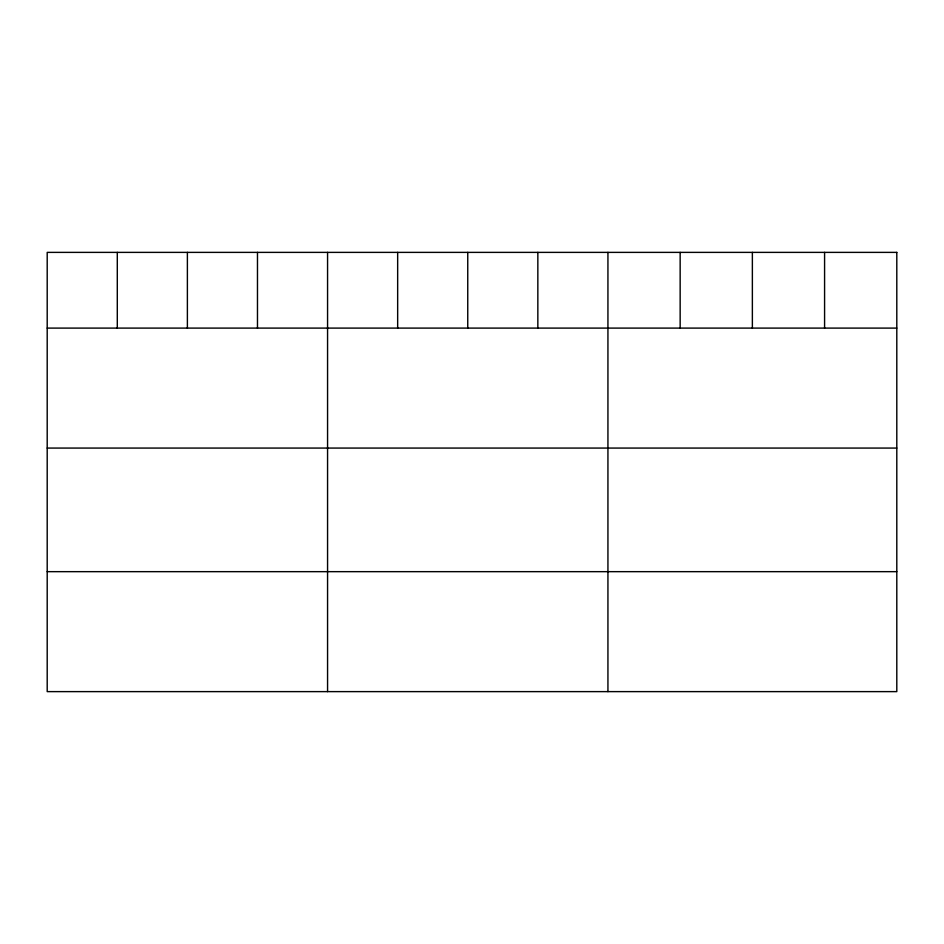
<?xml version="1.0" encoding="UTF-8"?>
<svg xmlns="http://www.w3.org/2000/svg" width="944" height="944" viewBox="0 0 944 944"><rect width="100%" height="100%" fill="white"/><g stroke="black" fill="none" stroke-linecap="round" stroke-linejoin="round"><path stroke-width="1.42" d="M47.2 328.099L896.8 328.099M47.2 448.07L896.8 448.07M47.2 571.663L896.8 571.663M824.584 252.378L824.584 328.099M752.368 252.378L752.368 328.099M680.152 252.378L680.152 328.099M607.936 252.378L607.936 691.622M537.844 252.378L537.844 328.099M467.752 252.378L467.752 328.099M397.66 252.378L397.66 328.099M327.568 252.378L327.568 691.622M257.476 252.378L257.476 328.099M187.384 252.378L187.384 328.099M117.292 252.378L117.292 328.099M896.8 252.378L47.2 252.378L47.2 691.622L896.8 691.622L896.8 252.378"/></g></svg>
